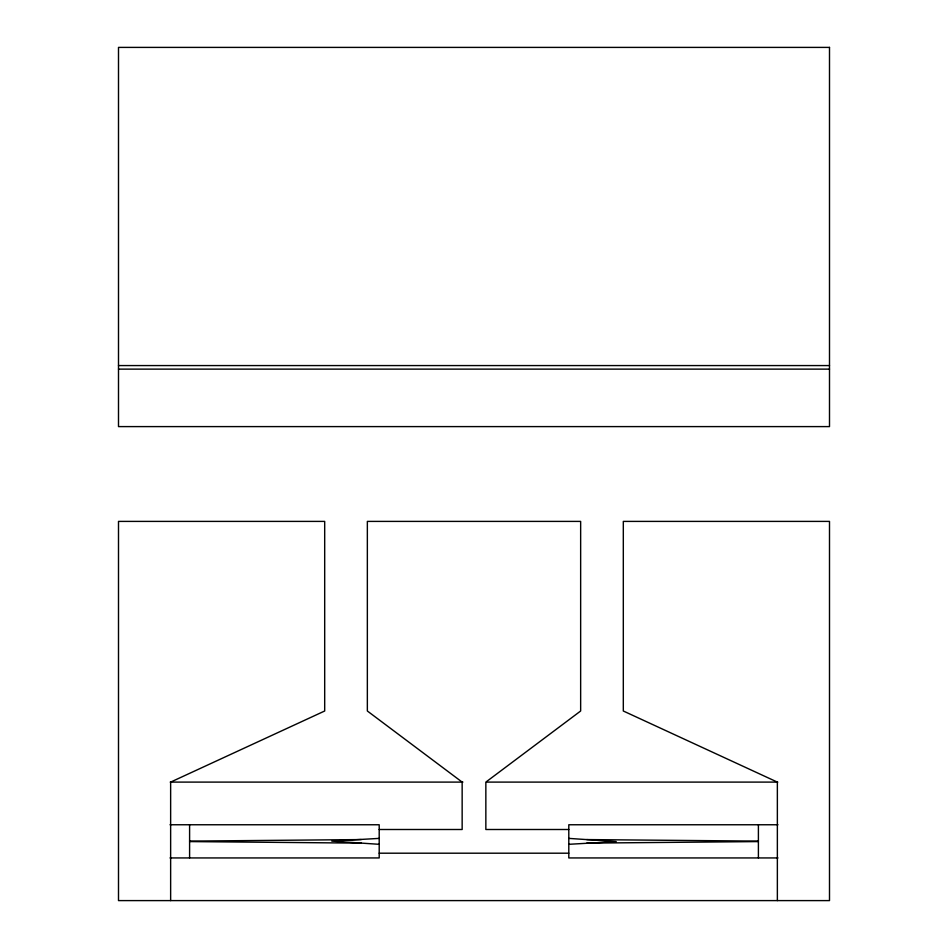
<?xml version="1.0" encoding="UTF-8"?>
<svg xmlns="http://www.w3.org/2000/svg" width="948" height="948" viewBox="0 0 948 948"><rect width="100%" height="100%" fill="white"/><g stroke="black" fill="none" stroke-linecap="round" stroke-linejoin="round"><path stroke-width="1.42" d="M379.2 838.388L331.8 841.113L379.2 844.312M568.8 844.312L616.2 841.587L568.8 838.388M189.6 841.113L361.271 839.572M758.4 841.587L586.729 843.128M118.5 365.572L829.5 365.572M118.5 369.127L829.5 369.127M170.237 782.1L462.908 782.1M486.561 782.1L777.763 782.1M170.048 824.76L379.2 824.76L379.2 857.94L170.048 857.94M777.952 824.76L568.8 824.76L568.8 857.94L777.952 857.94M379.2 829.5L462.15 829.5L462.15 782.1L367.35 711L367.35 521.4L580.65 521.4L580.65 711L485.85 782.1L485.85 829.5L568.8 829.5M586.729 839.572L758.4 841.113M361.271 843.128L189.6 841.587M379.2 853.2L568.8 853.2M777.36 900.6L777.36 782.1L623.31 711L623.31 521.4L829.5 521.4L829.5 900.6L118.5 900.6L118.5 521.4L324.69 521.4L324.69 711L170.64 782.1L170.64 900.6M758.4 824.76L758.4 857.94M189.6 824.76L189.6 857.94M829.5 47.4L118.5 47.4L118.5 426.6L829.5 426.6L829.5 47.4"/></g></svg>
